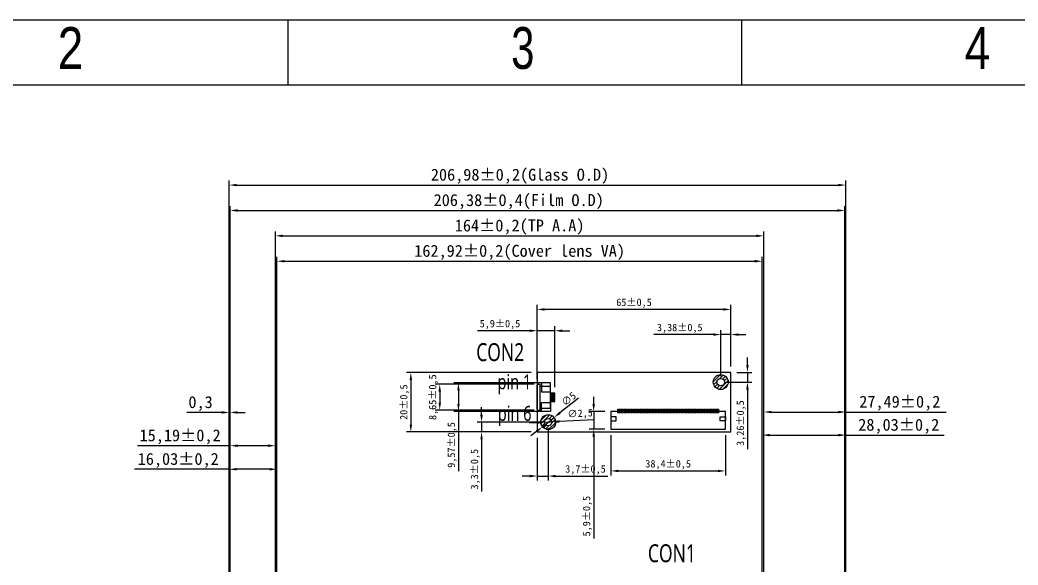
# Model space of a CAD drawing. Header units: millimetres. Extents: x 4747 to 6005, y -1475 to -549.
# Drawn here: x 4983.6 to 5318.6, y -733.9 to -550.9 of the extents above; entities that cross this region are included whole.
import ezdxf
from ezdxf.enums import TextEntityAlignment as Align

# ---------------------------------------------------------------- set-up
doc = ezdxf.new("R2010")
doc.units = ezdxf.units.MM
for name, color, linetype in [('COMPONENT', 6, 'Continuous'), ('pad', 2, 'Continuous'), ('PCB', 4, 'Continuous')]:
    doc.layers.add(name, color=color, linetype=linetype)
doc.layers.add('Outline', color=255, linetype='Continuous', lineweight=0)
doc.styles.add('SEACAD_arial_ttf', font='ARIAL.TTF', dxfattribs={"height": 0.2})
doc.styles.add('型式1', font='MSJH.TTF', dxfattribs={"width": 0.75})
doc.dimstyles.new('ISO-25', dxfattribs={"dimtxt": 2.5, "dimasz": 2.5, "dimexe": 1.5, "dimexo": 2, "dimtad": 1, "dimtxsty": 'Standard', "dimcen": 2.5, "dimclrd": 5, "dimclre": 5, "dimclrt": 5, "dimadec": 0, "dimazin": 0, "dimtfac": 1, "dimtmove": 0, "dimatfit": 3, "dimfxl": 1, "dimarcsym": 0})

# ---------------------------------------------------------------- blocks, each defined once
blk = doc.blocks.new('*D3')
at = {"color": 5, "lineweight": -2}
for p, q in [((5069.3, -798.06), (5069.3, -621.88)), ((5233.3, -798.06), (5233.3, -621.88)), ((5071.8, -623.38), (5230.8, -623.38))]:
    blk.add_line(p, q, dxfattribs=at)
at = {"color": 5}
for points in [[(5071.8, -622.96), (5071.8, -623.79), (5069.3, -623.38)], [(5230.8, -622.96), (5230.8, -623.79), (5233.3, -623.38)]]:
    blk.add_solid(points, dxfattribs=at)
at = {"layer": 'Defpoints', "color": 0}
for p in [(5233.3, -623.38), (5069.3, -800.06), (5233.3, -800.06)]:
    blk.add_point(p, dxfattribs=at)
at = {"color": 5, "insert": (5151.3, -620.42), "char_height": 4, "attachment_point": 5}
blk.add_mtext('164±0,2(TP A.A)', dxfattribs=at)
blk = doc.blocks.new('*D4')
at = {"color": 5, "lineweight": -2}
for p, q in [((5054.11, -793.59), (5054.11, -613.36)), ((5056.61, -614.86), (5257.99, -614.86)), ((5260.49, -793.59), (5260.49, -613.36))]:
    blk.add_line(p, q, dxfattribs=at)
at = {"color": 5}
for points in [[(5056.61, -614.44), (5056.61, -615.27), (5054.11, -614.86)], [(5257.99, -614.44), (5257.99, -615.27), (5260.49, -614.86)]]:
    blk.add_solid(points, dxfattribs=at)
at = {"layer": 'Defpoints', "color": 0}
for p in [(5260.49, -614.86), (5054.11, -795.59), (5260.49, -795.59)]:
    blk.add_point(p, dxfattribs=at)
at = {"color": 5, "insert": (5151, -611.9), "char_height": 4, "attachment_point": 5}
blk.add_mtext('206,38±0,4(Film O.D)', dxfattribs=at)
blk = doc.blocks.new('*D5')
at = {"color": 5, "lineweight": -2}
for p, q in [((5053.81, -793.59), (5053.81, -604.83)), ((5056.31, -606.33), (5258.29, -606.33)), ((5260.79, -793.59), (5260.79, -604.83))]:
    blk.add_line(p, q, dxfattribs=at)
at = {"color": 5}
for points in [[(5056.31, -605.92), (5056.31, -606.75), (5053.81, -606.33)], [(5258.29, -605.92), (5258.29, -606.75), (5260.79, -606.33)]]:
    blk.add_solid(points, dxfattribs=at)
at = {"layer": 'Defpoints', "color": 0}
for p in [(5260.79, -606.33), (5053.81, -795.59), (5260.79, -795.59)]:
    blk.add_point(p, dxfattribs=at)
at = {"color": 5, "insert": (5151.43, -603.38), "char_height": 4, "attachment_point": 5}
blk.add_mtext('206,98±0,2(Glass O.D)', dxfattribs=at)
blk = doc.blocks.new('*D11')
at = {"color": 5, "lineweight": -2}
for p, q in [((5054.11, -793.59), (5054.11, -692.33)), ((5069.3, -798.06), (5069.3, -692.33)), ((5054.11, -693.83), (5023.03, -693.83)), ((5066.8, -693.83), (5056.61, -693.83))]:
    blk.add_line(p, q, dxfattribs=at)
at = {"color": 5}
for points in [[(5056.61, -693.41), (5056.61, -694.24), (5054.11, -693.83)], [(5066.8, -693.41), (5066.8, -694.24), (5069.3, -693.83)]]:
    blk.add_solid(points, dxfattribs=at)
at = {"layer": 'Defpoints', "color": 0}
for p in [(5054.11, -693.83), (5054.11, -795.59), (5069.3, -800.06)]:
    blk.add_point(p, dxfattribs=at)
at = {"color": 5, "insert": (5037.32, -690.87), "char_height": 4, "attachment_point": 5}
blk.add_mtext('15,19±0,2', dxfattribs=at)
blk = doc.blocks.new('*D13')
at = {"color": 5, "lineweight": -2}
for p, q in [((5051.31, -682.66), (5039.56, -682.66)), ((5053.81, -793.59), (5053.81, -681.16)), ((5054.11, -682.66), (5053.81, -682.66)), ((5054.11, -793.59), (5054.11, -681.16)), ((5056.61, -682.66), (5059.11, -682.66))]:
    blk.add_line(p, q, dxfattribs=at)
at = {"color": 5}
for points in [[(5051.31, -682.25), (5051.31, -683.08), (5053.81, -682.66)], [(5056.61, -682.25), (5056.61, -683.08), (5054.11, -682.66)]]:
    blk.add_solid(points, dxfattribs=at)
at = {"layer": 'Defpoints', "color": 0}
for p in [(5053.81, -682.66), (5053.81, -795.59), (5054.11, -795.59)]:
    blk.add_point(p, dxfattribs=at)
at = {"color": 5, "insert": (5044.19, -679.71), "char_height": 4, "attachment_point": 5}
blk.add_mtext('0,3', dxfattribs=at)
blk = doc.blocks.new('*D24')
at = {"color": 5, "lineweight": -2}
for p, q in [((5069.84, -798.53), (5069.84, -630.4)), ((5072.34, -631.9), (5230.26, -631.9)), ((5232.76, -798.53), (5232.76, -630.4))]:
    blk.add_line(p, q, dxfattribs=at)
at = {"color": 5}
for points in [[(5072.34, -631.48), (5072.34, -632.31), (5069.84, -631.9)], [(5230.26, -631.48), (5230.26, -632.31), (5232.76, -631.9)]]:
    blk.add_solid(points, dxfattribs=at)
at = {"layer": 'Defpoints', "color": 0}
for p in [(5232.76, -631.9), (5069.84, -800.53), (5232.76, -800.53)]:
    blk.add_point(p, dxfattribs=at)
at = {"color": 5, "insert": (5151.3, -628.94), "char_height": 4, "attachment_point": 5}
blk.add_mtext('162,92±0,2(Cover lens VA)', dxfattribs=at)
blk = doc.blocks.new('*D25')
at = {"color": 5, "lineweight": -2}
for p, q in [((5053.81, -793.59), (5053.81, -700.24)), ((5069.84, -798.53), (5069.84, -700.24)), ((5053.81, -701.74), (5022.06, -701.74)), ((5067.34, -701.74), (5056.31, -701.74))]:
    blk.add_line(p, q, dxfattribs=at)
at = {"color": 5}
for points in [[(5056.31, -701.32), (5056.31, -702.16), (5053.81, -701.74)], [(5067.34, -701.32), (5067.34, -702.16), (5069.84, -701.74)]]:
    blk.add_solid(points, dxfattribs=at)
at = {"layer": 'Defpoints', "color": 0}
for p in [(5053.81, -701.74), (5053.81, -795.59), (5069.84, -800.53)]:
    blk.add_point(p, dxfattribs=at)
at = {"color": 5, "insert": (5036.69, -698.78), "char_height": 4, "attachment_point": 5}
blk.add_mtext('16,03±0,2', dxfattribs=at)
blk = doc.blocks.new('*D26')
at = {"color": 5, "lineweight": -2}
for p, q in [((5232.76, -798.53), (5232.76, -688.77)), ((5260.79, -793.59), (5260.79, -688.77)), ((5235.26, -690.27), (5258.29, -690.27)), ((5260.79, -690.27), (5293.88, -690.27))]:
    blk.add_line(p, q, dxfattribs=at)
at = {"color": 5}
for points in [[(5235.26, -689.85), (5235.26, -690.68), (5232.76, -690.27)], [(5258.29, -689.85), (5258.29, -690.68), (5260.79, -690.27)]]:
    blk.add_solid(points, dxfattribs=at)
at = {"layer": 'Defpoints', "color": 0}
for p in [(5260.79, -690.27), (5260.79, -795.59), (5232.76, -800.53)]:
    blk.add_point(p, dxfattribs=at)
at = {"color": 5, "insert": (5278.58, -687.31), "char_height": 4, "attachment_point": 5}
blk.add_mtext('28,03±0,2', dxfattribs=at)
blk = doc.blocks.new('*D27')
at = {"color": 5, "lineweight": -2}
for p, q in [((5233.3, -798.06), (5233.3, -681.03)), ((5235.8, -682.53), (5258.29, -682.53)), ((5260.79, -793.59), (5260.79, -681.03)), ((5260.79, -682.53), (5294.54, -682.53))]:
    blk.add_line(p, q, dxfattribs=at)
at = {"color": 5}
for points in [[(5235.8, -682.11), (5235.8, -682.94), (5233.3, -682.53)], [(5258.29, -682.11), (5258.29, -682.94), (5260.79, -682.53)]]:
    blk.add_solid(points, dxfattribs=at)
at = {"layer": 'Defpoints', "color": 0}
for p in [(5260.79, -682.53), (5260.79, -795.59), (5233.3, -800.06)]:
    blk.add_point(p, dxfattribs=at)
at = {"color": 5, "insert": (5278.92, -679.57), "char_height": 4, "attachment_point": 5}
blk.add_mtext('27,49±0,2', dxfattribs=at)
blk = doc.blocks.new('A$C408B2E29')
blk.add_lwpolyline([(0.1, 0.85), (38.5, 0.85), (38.5, 6.75), (0.1, 6.75)], close=True)
at = {"layer": 'pad'}
for points in [[(0, 4), (1.8, 4), (1.8, 2.6), (0, 2.6)], [(38.6, 4), (36.8, 4), (36.8, 2.6), (38.6, 2.6)], [(2.4, 1.3), (2.7, 1.3), (2.7, 0), (2.4, 0)], [(2.9, 1.3), (3.2, 1.3), (3.2, 0), (2.9, 0)], [(3.4, 1.3), (3.7, 1.3), (3.7, 0), (3.4, 0)], [(3.9, 1.3), (4.2, 1.3), (4.2, 0), (3.9, 0)], [(4.4, 1.3), (4.7, 1.3), (4.7, 0), (4.4, 0)], [(4.9, 1.3), (5.2, 1.3), (5.2, 0), (4.9, 0)], [(5.4, 1.3), (5.7, 1.3), (5.7, 0), (5.4, 0)], [(5.9, 1.3), (6.2, 1.3), (6.2, 0), (5.9, 0)], [(6.4, 1.3), (6.7, 1.3), (6.7, 0), (6.4, 0)], [(6.9, 1.3), (7.2, 1.3), (7.2, 0), (6.9, 0)], [(7.4, 1.3), (7.7, 1.3), (7.7, 0), (7.4, 0)], [(7.9, 1.3), (8.2, 1.3), (8.2, 0), (7.9, 0)], [(8.4, 1.3), (8.7, 1.3), (8.7, 0), (8.4, 0)], [(8.9, 1.3), (9.2, 1.3), (9.2, 0), (8.9, 0)], [(9.4, 1.3), (9.7, 1.3), (9.7, 0), (9.4, 0)], [(9.9, 1.3), (10.2, 1.3), (10.2, 0), (9.9, 0)], [(10.4, 1.3), (10.7, 1.3), (10.7, 0), (10.4, 0)], [(10.9, 1.3), (11.2, 1.3), (11.2, 0), (10.9, 0)], [(11.4, 1.3), (11.7, 1.3), (11.7, 0), (11.4, 0)], [(11.9, 1.3), (12.2, 1.3), (12.2, 0), (11.9, 0)], [(12.4, 1.3), (12.7, 1.3), (12.7, 0), (12.4, 0)], [(12.9, 1.3), (13.2, 1.3), (13.2, 0), (12.9, 0)], [(13.4, 1.3), (13.7, 1.3), (13.7, 0), (13.4, 0)], [(13.9, 1.3), (14.2, 1.3), (14.2, 0), (13.9, 0)], [(14.4, 1.3), (14.7, 1.3), (14.7, 0), (14.4, 0)], [(14.9, 1.3), (15.2, 1.3), (15.2, 0), (14.9, 0)], [(15.4, 1.3), (15.7, 1.3), (15.7, 0), (15.4, 0)], [(15.9, 1.3), (16.2, 1.3), (16.2, 0), (15.9, 0)], [(16.4, 1.3), (16.7, 1.3), (16.7, 0), (16.4, 0)], [(16.9, 1.3), (17.2, 1.3), (17.2, 0), (16.9, 0)], [(17.4, 1.3), (17.7, 1.3), (17.7, 0), (17.4, 0)], [(17.9, 1.3), (18.2, 1.3), (18.2, 0), (17.9, 0)], [(18.4, 1.3), (18.7, 1.3), (18.7, 0), (18.4, 0)], [(18.9, 1.3), (19.2, 1.3), (19.2, 0), (18.9, 0)], [(19.4, 1.3), (19.7, 1.3), (19.7, 0), (19.4, 0)], [(19.9, 1.3), (20.2, 1.3), (20.2, 0), (19.9, 0)], [(20.4, 1.3), (20.7, 1.3), (20.7, 0), (20.4, 0)], [(20.9, 1.3), (21.2, 1.3), (21.2, 0), (20.9, 0)], [(21.4, 1.3), (21.7, 1.3), (21.7, 0), (21.4, 0)], [(21.9, 1.3), (22.2, 1.3), (22.2, 0), (21.9, 0)], [(22.4, 1.3), (22.7, 1.3), (22.7, 0), (22.4, 0)], [(22.9, 1.3), (23.2, 1.3), (23.2, 0), (22.9, 0)], [(23.4, 1.3), (23.7, 1.3), (23.7, 0), (23.4, 0)], [(23.9, 1.3), (24.2, 1.3), (24.2, 0), (23.9, 0)], [(24.4, 1.3), (24.7, 1.3), (24.7, 0), (24.4, 0)], [(24.9, 1.3), (25.2, 1.3), (25.2, 0), (24.9, 0)], [(25.4, 1.3), (25.7, 1.3), (25.7, 0), (25.4, 0)], [(25.9, 1.3), (26.2, 1.3), (26.2, 0), (25.9, 0)], [(26.4, 1.3), (26.7, 1.3), (26.7, 0), (26.4, 0)], [(26.9, 1.3), (27.2, 1.3), (27.2, 0), (26.9, 0)], [(27.4, 1.3), (27.7, 1.3), (27.7, 0), (27.4, 0)], [(27.9, 1.3), (28.2, 1.3), (28.2, 0), (27.9, 0)], [(28.4, 1.3), (28.7, 1.3), (28.7, 0), (28.4, 0)], [(28.9, 1.3), (29.2, 1.3), (29.2, 0), (28.9, 0)], [(29.4, 1.3), (29.7, 1.3), (29.7, 0), (29.4, 0)], [(29.9, 1.3), (30.2, 1.3), (30.2, 0), (29.9, 0)], [(30.4, 1.3), (30.7, 1.3), (30.7, 0), (30.4, 0)], [(30.9, 1.3), (31.2, 1.3), (31.2, 0), (30.9, 0)], [(31.4, 1.3), (31.7, 1.3), (31.7, 0), (31.4, 0)], [(31.9, 1.3), (32.2, 1.3), (32.2, 0), (31.9, 0)], [(32.4, 1.3), (32.7, 1.3), (32.7, 0), (32.4, 0)], [(32.9, 1.3), (33.2, 1.3), (33.2, 0), (32.9, 0)], [(33.4, 1.3), (33.7, 1.3), (33.7, 0), (33.4, 0)], [(33.9, 1.3), (34.2, 1.3), (34.2, 0), (33.9, 0)], [(34.4, 1.3), (34.7, 1.3), (34.7, 0), (34.4, 0)], [(34.9, 1.3), (35.2, 1.3), (35.2, 0), (34.9, 0)], [(35.4, 1.3), (35.7, 1.3), (35.7, 0), (35.4, 0)], [(35.9, 1.3), (36.2, 1.3), (36.2, 0), (35.9, 0)]]:
    blk.add_lwpolyline(points, close=True, dxfattribs=at)
blk = doc.blocks.new('*D42')
at = {"layer": 'COMPONENT', "color": 5, "lineweight": -2}
for p, q in [((5157.2, -667.22), (5157.2, -646.58)), ((5222.2, -667.22), (5222.2, -646.58)), ((5219.7, -648.08), (5159.7, -648.08))]:
    blk.add_line(p, q, dxfattribs=at)
at = {"layer": 'COMPONENT', "color": 5}
for points in [[(5159.7, -647.66), (5159.7, -648.49), (5157.2, -648.08)], [(5219.7, -647.66), (5219.7, -648.49), (5222.2, -648.08)]]:
    blk.add_solid(points, dxfattribs=at)
at = {"layer": 'Defpoints', "color": 0}
for p in [(5157.2, -648.08), (5157.2, -669.22), (5222.2, -669.22)]:
    blk.add_point(p, dxfattribs=at)
at = {"layer": 'COMPONENT', "color": 5, "insert": (5189.7, -645.99), "char_height": 2.5, "attachment_point": 5}
blk.add_mtext('65±0,5', dxfattribs=at)
blk = doc.blocks.new('*D43')
at = {"layer": 'COMPONENT', "color": 5, "lineweight": -2}
for p, q in [((5155.2, -669.22), (5113.28, -669.22)), ((5114.78, -671.72), (5114.78, -686.72)), ((5155.2, -689.22), (5113.28, -689.22))]:
    blk.add_line(p, q, dxfattribs=at)
at = {"layer": 'COMPONENT', "color": 5}
for points in [[(5114.37, -671.72), (5115.2, -671.72), (5114.78, -669.22)], [(5114.37, -686.72), (5115.2, -686.72), (5114.78, -689.22)]]:
    blk.add_solid(points, dxfattribs=at)
at = {"layer": 'Defpoints', "color": 0}
for p in [(5157.2, -669.22), (5114.78, -689.22), (5157.2, -689.22)]:
    blk.add_point(p, dxfattribs=at)
at = {"layer": 'COMPONENT', "color": 5, "insert": (5112.7, -679.22), "char_height": 2.5, "attachment_point": 5, "rotation": 90}
blk.add_mtext('20±0,5', dxfattribs=at)
blk = doc.blocks.new('*D44')
at = {"layer": 'COMPONENT', "color": 5, "lineweight": -2}
for p, q in [((5156.2, -673.21), (5122.98, -673.21)), ((5124.48, -675.71), (5124.48, -679.36)), ((5156.2, -681.86), (5122.98, -681.86))]:
    blk.add_line(p, q, dxfattribs=at)
at = {"layer": 'COMPONENT', "color": 5}
for points in [[(5124.06, -675.71), (5124.9, -675.71), (5124.48, -673.21)], [(5124.06, -679.36), (5124.9, -679.36), (5124.48, -681.86)]]:
    blk.add_solid(points, dxfattribs=at)
at = {"layer": 'Defpoints', "color": 0}
for p in [(5158.2, -673.21), (5124.48, -681.86), (5158.2, -681.86)]:
    blk.add_point(p, dxfattribs=at)
at = {"layer": 'COMPONENT', "color": 5, "insert": (5122.4, -677.54), "char_height": 2.5, "attachment_point": 5, "rotation": 90}
blk.add_mtext('8,65±0,5', dxfattribs=at)
blk = doc.blocks.new('*D45')
at = {"layer": 'COMPONENT', "color": 5, "lineweight": -2}
for p, q in [((5154.7, -655.24), (5137.2, -655.24)), ((5157.2, -671.51), (5157.2, -653.74)), ((5163.1, -655.24), (5157.2, -655.24)), ((5163.1, -674.14), (5163.1, -653.74)), ((5165.6, -655.24), (5168.1, -655.24))]:
    blk.add_line(p, q, dxfattribs=at)
at = {"layer": 'COMPONENT', "color": 5}
for points in [[(5154.7, -654.82), (5154.7, -655.65), (5157.2, -655.24)], [(5165.6, -654.82), (5165.6, -655.65), (5163.1, -655.24)]]:
    blk.add_solid(points, dxfattribs=at)
at = {"layer": 'Defpoints', "color": 0}
for p in [(5157.2, -655.24), (5157.2, -673.51), (5163.1, -676.14)]:
    blk.add_point(p, dxfattribs=at)
at = {"layer": 'COMPONENT', "color": 5, "insert": (5144.7, -653.15), "char_height": 2.5, "attachment_point": 5}
blk.add_mtext('5,9±0,5', dxfattribs=at)
blk = doc.blocks.new('*D46')
at = {"layer": 'COMPONENT', "color": 5, "lineweight": -2}
for p, q in [((5160.9, -687.92), (5160.9, -705.52)), ((5157.2, -691.22), (5157.2, -705.52)), ((5154.7, -704.02), (5152.2, -704.02)), ((5157.2, -704.02), (5160.9, -704.02)), ((5163.4, -704.02), (5180.9, -704.02))]:
    blk.add_line(p, q, dxfattribs=at)
at = {"layer": 'COMPONENT', "color": 5}
for points in [[(5154.7, -703.6), (5154.7, -704.44), (5157.2, -704.02)], [(5163.4, -703.6), (5163.4, -704.44), (5160.9, -704.02)]]:
    blk.add_solid(points, dxfattribs=at)
at = {"layer": 'Defpoints', "color": 0}
for p in [(5160.9, -685.92), (5157.2, -689.22), (5160.9, -704.02)]:
    blk.add_point(p, dxfattribs=at)
at = {"layer": 'COMPONENT', "color": 5, "insert": (5173.4, -701.94), "char_height": 2.5, "attachment_point": 5}
blk.add_mtext('3,7±0,5', dxfattribs=at)
blk = doc.blocks.new('*D47')
at = {"layer": 'COMPONENT', "color": 5, "lineweight": -2}
for p, q in [((5138.52, -683.42), (5138.52, -680.92)), ((5158.9, -685.92), (5137.02, -685.92)), ((5138.52, -685.92), (5138.52, -689.22)), ((5155.2, -689.22), (5137.02, -689.22)), ((5138.52, -691.72), (5138.52, -709.22))]:
    blk.add_line(p, q, dxfattribs=at)
at = {"layer": 'COMPONENT', "color": 5}
for points in [[(5138.1, -683.42), (5138.94, -683.42), (5138.52, -685.92)], [(5138.1, -691.72), (5138.94, -691.72), (5138.52, -689.22)]]:
    blk.add_solid(points, dxfattribs=at)
at = {"layer": 'Defpoints', "color": 0}
for p in [(5138.52, -685.92), (5160.9, -685.92), (5157.2, -689.22)]:
    blk.add_point(p, dxfattribs=at)
at = {"layer": 'COMPONENT', "color": 5, "insert": (5136.44, -701.72), "char_height": 2.5, "attachment_point": 5, "rotation": 90}
blk.add_mtext('3,3±0,5', dxfattribs=at)
blk = doc.blocks.new('*D48')
at = {"layer": 'COMPONENT', "color": 5, "lineweight": -2}
for p, q in [((5216.32, -656.53), (5196.32, -656.53)), ((5218.82, -670.48), (5218.82, -655.03)), ((5222.2, -656.53), (5218.82, -656.53)), ((5222.2, -667.22), (5222.2, -655.03)), ((5224.7, -656.53), (5227.2, -656.53))]:
    blk.add_line(p, q, dxfattribs=at)
at = {"layer": 'COMPONENT', "color": 5}
for points in [[(5216.32, -656.11), (5216.32, -656.95), (5218.82, -656.53)], [(5224.7, -656.11), (5224.7, -656.95), (5222.2, -656.53)]]:
    blk.add_solid(points, dxfattribs=at)
at = {"layer": 'Defpoints', "color": 0}
for p in [(5218.82, -656.53), (5222.2, -669.22), (5218.82, -672.48)]:
    blk.add_point(p, dxfattribs=at)
at = {"layer": 'COMPONENT', "color": 5, "insert": (5205.07, -654.45), "char_height": 2.5, "attachment_point": 5}
blk.add_mtext('3,38±0,5', dxfattribs=at)
blk = doc.blocks.new('*D49')
at = {"layer": 'COMPONENT', "color": 5, "lineweight": -2}
for p, q in [((5227.78, -666.72), (5227.78, -664.22)), ((5224.2, -669.22), (5229.28, -669.22)), ((5227.78, -669.22), (5227.78, -672.48)), ((5220.82, -672.48), (5229.28, -672.48)), ((5227.78, -674.98), (5227.78, -694.98))]:
    blk.add_line(p, q, dxfattribs=at)
at = {"layer": 'COMPONENT', "color": 5}
for points in [[(5227.36, -666.72), (5228.2, -666.72), (5227.78, -669.22)], [(5227.36, -674.98), (5228.2, -674.98), (5227.78, -672.48)]]:
    blk.add_solid(points, dxfattribs=at)
at = {"layer": 'Defpoints', "color": 0}
for p in [(5222.2, -669.22), (5218.82, -672.48), (5227.78, -672.48)]:
    blk.add_point(p, dxfattribs=at)
at = {"layer": 'COMPONENT', "color": 5, "insert": (5225.7, -686.23), "char_height": 2.5, "attachment_point": 5, "rotation": 90}
blk.add_mtext('3,26±0,5', dxfattribs=at)
blk = doc.blocks.new('*D50')
at = {"layer": 'COMPONENT', "color": 5, "lineweight": -2}
for p, q in [((5181.96, -690.27), (5181.96, -703.8)), ((5220.36, -690.27), (5220.36, -703.8)), ((5184.46, -702.3), (5217.86, -702.3))]:
    blk.add_line(p, q, dxfattribs=at)
at = {"layer": 'COMPONENT', "color": 5}
for points in [[(5184.46, -701.88), (5184.46, -702.71), (5181.96, -702.3)], [(5217.86, -701.88), (5217.86, -702.71), (5220.36, -702.3)]]:
    blk.add_solid(points, dxfattribs=at)
at = {"layer": 'Defpoints', "color": 0}
for p in [(5181.96, -688.27), (5220.36, -688.27), (5220.36, -702.3)]:
    blk.add_point(p, dxfattribs=at)
at = {"layer": 'COMPONENT', "color": 5, "insert": (5201.16, -700.21), "char_height": 2.5, "attachment_point": 5}
blk.add_mtext('38,4±0,5', dxfattribs=at)
blk = doc.blocks.new('*D51')
at = {"layer": 'COMPONENT', "color": 5, "lineweight": -2}
for p, q in [((5176.17, -679.87), (5176.17, -677.37)), ((5179.96, -682.37), (5174.67, -682.37)), ((5176.17, -682.37), (5176.17, -688.27)), ((5179.96, -688.27), (5174.67, -688.27)), ((5176.17, -690.77), (5176.17, -724.98))]:
    blk.add_line(p, q, dxfattribs=at)
at = {"layer": 'COMPONENT', "color": 5}
for points in [[(5175.75, -679.87), (5176.58, -679.87), (5176.17, -682.37)], [(5175.75, -690.77), (5176.58, -690.77), (5176.17, -688.27)]]:
    blk.add_solid(points, dxfattribs=at)
at = {"layer": 'Defpoints', "color": 0}
for p in [(5181.96, -682.37), (5176.17, -688.27), (5181.96, -688.27)]:
    blk.add_point(p, dxfattribs=at)
at = {"layer": 'COMPONENT', "color": 5, "insert": (5174.08, -717.48), "char_height": 2.5, "attachment_point": 5, "rotation": 90}
blk.add_mtext('5,9±0,5', dxfattribs=at)
blk = doc.blocks.new('*D52')
at = {"layer": 'COMPONENT', "color": 5, "lineweight": -2}
for p, q in [((5171.05, -677.92), (5164.83, -682.82)), ((5158.94, -687.46), (5162.87, -684.37)), ((5156.98, -689.01), (5155.02, -690.56))]:
    blk.add_line(p, q, dxfattribs=at)
at = {"layer": 'COMPONENT', "color": 5}
for points in [[(5164.57, -682.49), (5165.09, -683.15), (5162.87, -684.37)], [(5156.72, -688.69), (5157.24, -689.34), (5158.94, -687.46)]]:
    blk.add_solid(points, dxfattribs=at)
at = {"layer": 'Defpoints', "color": 0}
for p in [(5162.87, -684.37), (5158.94, -687.46)]:
    blk.add_point(p, dxfattribs=at)
at = {"layer": 'COMPONENT', "color": 5, "insert": (5167.76, -678.12), "char_height": 2.5, "attachment_point": 5, "rotation": 38.2688}
blk.add_mtext('∅5', dxfattribs=at)
blk = doc.blocks.new('*D53')
at = {"layer": 'COMPONENT', "color": 5, "lineweight": -2}
for p, q in [((5157.16, -686.12), (5154.66, -686.25)), ((5159.66, -685.98), (5162.15, -685.85)), ((5176.3, -685.09), (5164.65, -685.71))]:
    blk.add_line(p, q, dxfattribs=at)
at = {"layer": 'COMPONENT', "color": 5}
for points in [[(5157.14, -685.7), (5157.18, -686.53), (5159.66, -685.98)], [(5164.63, -685.3), (5164.67, -686.13), (5162.15, -685.85)]]:
    blk.add_solid(points, dxfattribs=at)
at = {"layer": 'Defpoints', "color": 0}
for p in [(5159.66, -685.98), (5162.15, -685.85)]:
    blk.add_point(p, dxfattribs=at)
at = {"layer": 'COMPONENT', "color": 5, "insert": (5171.61, -683.25), "char_height": 2.5, "attachment_point": 5, "rotation": 3.0825}
blk.add_mtext('∅2,5', dxfattribs=at)
blk = doc.blocks.new('*D54')
at = {"layer": 'COMPONENT', "color": 5, "lineweight": -2}
for p, q in [((5159.65, -672.76), (5129.26, -672.76)), ((5130.76, -675.26), (5130.76, -679.83)), ((5159.65, -682.33), (5129.26, -682.33)), ((5130.76, -682.33), (5130.76, -702.33))]:
    blk.add_line(p, q, dxfattribs=at)
at = {"layer": 'COMPONENT', "color": 5}
for points in [[(5130.35, -675.26), (5131.18, -675.26), (5130.76, -672.76)], [(5130.35, -679.83), (5131.18, -679.83), (5130.76, -682.33)]]:
    blk.add_solid(points, dxfattribs=at)
at = {"layer": 'Defpoints', "color": 0}
for p in [(5161.65, -672.76), (5130.76, -682.33), (5161.65, -682.33)]:
    blk.add_point(p, dxfattribs=at)
at = {"layer": 'COMPONENT', "color": 5, "insert": (5128.68, -693.58), "char_height": 2.5, "attachment_point": 5, "rotation": 90}
blk.add_mtext('9,57±0,5', dxfattribs=at)

msp = doc.modelspace()

# ---------------------------------------------------------------- hatches: boundary and pattern name
at = {"layer": 'PCB'}
h = msp.add_hatch(dxfattribs=at)
h.set_pattern_fill('ANSI31', color=256, scale=0.25, style=0)
h.set_pattern_definition([(45, (274.649, -93.42), (-0.56126601, 0.56126601), [])])
h.paths.add_polyline_path([(5216.325, -672.476, 1), (5221.325, -672.476, 1)])
h.paths.add_polyline_path([(5220.075, -672.476, -1), (5217.575, -672.476, -1)], flags=16)
h.paths.add_polyline_path([(5158.405, -685.916, 1), (5163.405, -685.916, 1)])
h.paths.add_polyline_path([(5162.155, -685.916, -1), (5159.655, -685.916, -1)], flags=16)

# ---------------------------------------------------------------- linework, layer by layer
at = {"color": 7, "linetype": 'Continuous', "ltscale": 25.4}
for p, q in [((5073.613, -572.794), (5073.613, -550.902)), ((5225.852, -572.794), (5225.852, -550.902)), ((5982.677, -572.794), (4769.136, -572.794))]:
    msp.add_line(p, q, dxfattribs=at)
for p, q in [((5222.205, -669.216), (5157.205, -669.216)), ((5157.205, -669.216), (5157.205, -689.216)), ((5222.205, -689.216), (5222.205, -669.216)), ((5157.505, -673.211), (5158.205, -673.211)), ((5158.205, -681.861), (5158.205, -673.211)), ((5157.205, -681.561), (5157.205, -673.511)), ((5158.205, -673.861), (5161.705, -673.861)), ((5161.705, -681.211), (5161.705, -673.861)), ((5157.505, -681.861), (5158.205, -681.861)), ((5158.205, -681.211), (5161.705, -681.211)), ((5157.205, -689.216), (5222.205, -689.216))]:
    msp.add_line(p, q)
msp.add_lwpolyline([(4747.244, -550.902), (6004.569, -550.902), (6004.569, -1458.827), (4747.244, -1458.827)], close=True, dxfattribs=at)
for centre, radius in [((5218.825, -672.476), 2.5), ((5218.825, -672.476), 1.25), ((5160.905, -685.916), 2.5), ((5160.905, -685.916), 1.25)]:
    msp.add_circle(centre, radius)
for centre, start, end in [((5157.505, -673.511), 90, 180), ((5157.505, -681.561), 180, 270)]:
    msp.add_arc(centre, 0.3, start, end)
at = {"layer": 'pad'}
for p, q in [((5158.655, -672.746), (5158.655, -675.746)), ((5161.655, -672.759), (5158.655, -672.759)), ((5161.655, -675.746), (5161.655, -672.746)), ((5158.655, -675.746), (5161.655, -675.746)), ((5158.655, -682.326), (5158.655, -679.326)), ((5158.655, -679.326), (5161.655, -679.326)), ((5161.655, -679.326), (5161.655, -682.326)), ((5161.655, -682.326), (5158.655, -682.326))]:
    msp.add_line(p, q, dxfattribs=at)
for points in [[(5161.855, -676.136), (5161.855, -676.436), (5163.105, -676.436), (5163.105, -676.136)], [(5161.855, -676.636), (5161.855, -676.936), (5163.105, -676.936), (5163.105, -676.636)], [(5161.855, -677.136), (5161.855, -677.436), (5163.105, -677.436), (5163.105, -677.136)], [(5161.855, -677.636), (5161.855, -677.936), (5163.105, -677.936), (5163.105, -677.636)], [(5161.855, -678.136), (5161.855, -678.436), (5163.105, -678.436), (5163.105, -678.136)], [(5161.855, -678.636), (5161.855, -678.936), (5163.105, -678.936), (5163.105, -678.636)]]:
    msp.add_lwpolyline(points, close=True, dxfattribs=at)

# ---------------------------------------------------------------- block references
at = {"rotation": 180}
msp.add_blockref('A$C408B2E29', (5220.465, -681.516), dxfattribs=at)

# ---------------------------------------------------------------- texts
at = {"color": 7, "linetype": 'Continuous', "ltscale": 25.4, "style": 'SEACAD_arial_ttf'}
for s, width, p in [('2', 0.786, (4996.246, -553.296)), ('3', 0.714, (5148.485, -553.296)), ('4', 0.786, (5300.723, -553.296))]:
    msp.add_text(s, height=14.038, dxfattribs=dict(at, width=width)).set_placement(p, align=Align.TOP_LEFT)
at = {"char_height": 5, "width": 139.13749, "attachment_point": 1, "style": '型式1'}
for s, insert in [('{\\C4;pin 1}', (5143.86, -669.891)), ('{\\C4;pin 6}', (5143.951, -680.486))]:
    msp.add_mtext(s, dxfattribs=dict(at, insert=insert))
at = {"layer": 'Outline', "color": 7, "style": '型式1', "width": 0.75}
for s, p in [('CON2', (5136.738, -665.416)), ('CON1', (5194.377, -732.94))]:
    msp.add_text(s, height=6, dxfattribs=at).set_placement(p)

# ---------------------------------------------------------------- dimensions: what is measured, and where the dimension line sits
for base, p1, p2, text, override, picture, middle in [((5260.793, -606.334), (5053.81, -795.593), (5260.793, -795.592), '<>(Glass O.D)', {"dimtxt": 4, "dimtol": 1, "dimtp": 0.2, "dimtm": 0.2}, '*D5', (5151.427, -606.334)), ((5260.493, -614.855), (5054.11, -795.595), (5260.493, -795.592), '<>(Film O.D)', {"dimtxt": 4, "dimgap": 0.625, "dimtol": 1, "dimlim": 0, "dimtp": 0.4, "dimtm": 0.4, "dimfxl": 1.25}, '*D4', (5151.002, -614.855)), ((5233.302, -623.377), (5069.302, -800.063), (5233.302, -800.063), '<>(TP A.A)', {"dimtxt": 4, "dimtol": 1, "dimtp": 0.2, "dimtm": 0.2}, '*D3', (5151.302, -623.377)), ((5232.762, -631.898), (5069.842, -800.533), (5232.762, -800.533), '<>(Cover lens VA)', {"dimtxt": 4, "dimtol": 1, "dimtp": 0.2, "dimtm": 0.2}, '*D24', (5151.302, -631.898))]:
    dim = msp.add_linear_dim(base=base, p1=p1, p2=p2, text=text, dimstyle='ISO-25', override=override)
    dim.commit()
    dim.dimension.update_dxf_attribs({"geometry": picture, "text_midpoint": middle, "dimtype": 160})
for base, p1, picture, middle in [((5260.793, -682.526), (5233.302, -800.063), '*D27', (5278.918, -682.526)), ((5260.793, -690.266), (5232.762, -800.533), '*D26', (5278.585, -690.266))]:
    dim = msp.add_linear_dim(base=base, p1=p1, p2=(5260.793, -795.592), dimstyle='ISO-25', override={"dimtxt": 4, "dimtol": 1, "dimtp": 0.2, "dimtm": 0.2})
    dim.commit()
    dim.dimension.update_dxf_attribs({"geometry": picture, "text_midpoint": middle, "dimtype": 160})
for base, p1, p2, override, picture, middle in [((5053.81, -682.664), (5054.11, -795.595), (5053.81, -795.593), {"dimtxt": 4, "dimfxl": 1.25}, '*D13', (5044.185, -679.706)), ((5054.11, -693.825), (5069.302, -800.063), (5054.11, -795.595), {"dimtxt": 4, "dimtol": 1, "dimtp": 0.2, "dimtm": 0.2}, '*D11', (5037.318, -690.867)), ((5053.81, -701.739), (5069.842, -800.533), (5053.81, -795.593), {"dimtxt": 4, "dimtol": 1, "dimtp": 0.2, "dimtm": 0.2}, '*D25', (5036.685, -698.781))]:
    dim = msp.add_linear_dim(base=base, p1=p1, p2=p2, dimstyle='ISO-25', override=override)
    dim.commit()
    dim.dimension.update_dxf_attribs({"geometry": picture, "text_midpoint": middle})
at = {"layer": 'COMPONENT'}
for base, p1, p2, override, picture, middle in [((5157.205, -648.078), (5222.205, -669.216), (5157.205, -669.216), {"dimgap": 0.625, "dimtol": 1, "dimlim": 0, "dimtp": 0.5, "dimtm": 0.5, "dimfxl": 1.25}, '*D42', (5189.705, -645.994)), ((5157.205, -655.236), (5163.105, -676.136), (5157.205, -673.511), {"dimtol": 1, "dimtp": 0.5, "dimtm": 0.5, "dimfxl": 1.25}, '*D45', (5144.705, -653.152)), ((5218.825, -656.529), (5222.205, -669.216), (5218.825, -672.476), {"dimtol": 1, "dimtp": 0.5, "dimtm": 0.5, "dimfxl": 1.25}, '*D48', (5205.075, -654.446)), ((5160.905, -704.02), (5157.205, -689.216), (5160.905, -685.916), {"dimtol": 1, "dimtp": 0.5, "dimtm": 0.5, "dimfxl": 1.25}, '*D46', (5173.405, -701.936))]:
    dim = msp.add_linear_dim(base=base, p1=p1, p2=p2, dimstyle='ISO-25', override=override, dxfattribs=at)
    dim.commit()
    dim.dimension.update_dxf_attribs({"geometry": picture, "text_midpoint": middle})
for base, p1, p2, picture, middle in [((5227.779, -672.476), (5222.205, -669.216), (5218.825, -672.476), '*D49', (5225.696, -686.226)), ((5114.783, -689.216), (5157.205, -669.216), (5157.205, -689.216), '*D43', (5112.7, -679.216)), ((5130.762, -682.326), (5161.655, -672.759), (5161.655, -682.326), '*D54', (5128.679, -693.576))]:
    dim = msp.add_linear_dim(base=base, p1=p1, p2=p2, angle=90, dimstyle='ISO-25', override={"dimtol": 1, "dimtp": 0.5, "dimtm": 0.5, "dimfxl": 1.25}, dxfattribs=at)
    dim.commit()
    dim.dimension.update_dxf_attribs({"geometry": picture, "text_midpoint": middle})
for base, p1, p2, picture, middle in [((5124.478, -681.861), (5158.205, -673.211), (5158.205, -681.861), '*D44', (5124.478, -677.536)), ((5176.167, -688.266), (5181.965, -682.366), (5181.965, -688.266), '*D51', (5176.167, -717.481)), ((5138.52, -685.916), (5157.205, -689.216), (5160.905, -685.916), '*D47', (5138.52, -701.716))]:
    dim = msp.add_linear_dim(base=base, p1=p1, p2=p2, angle=90, dimstyle='ISO-25', override={"dimtol": 1, "dimtp": 0.5, "dimtm": 0.5, "dimfxl": 1.25}, dxfattribs=at)
    dim.commit()
    dim.dimension.update_dxf_attribs({"geometry": picture, "text_midpoint": middle, "dimtype": 160})
for p1, p2, picture, middle in [((5158.942, -687.465), (5162.868, -684.368), '*D52', (5167.758, -678.122)), ((5159.657, -685.983), (5162.153, -685.849), '*D53', (5171.61, -683.253))]:
    dim = msp.add_diameter_dim_2p(p1=p1, p2=p2, dimstyle='ISO-25', override={"dimfxl": 1.25}, dxfattribs=at)
    dim.commit()
    dim.dimension.update_dxf_attribs({"geometry": picture, "text_midpoint": middle})
dim = msp.add_linear_dim(base=(5220.365, -702.295), p1=(5181.965, -688.266), p2=(5220.365, -688.266), dimstyle='ISO-25', override={"dimtol": 1, "dimtp": 0.5, "dimtm": 0.5, "dimfxl": 1.25}, dxfattribs=at)
dim.commit()
dim.dimension.update_dxf_attribs({"geometry": '*D50', "text_midpoint": (5201.165, -702.295), "dimtype": 160})

doc.saveas('drawing.dxf')
